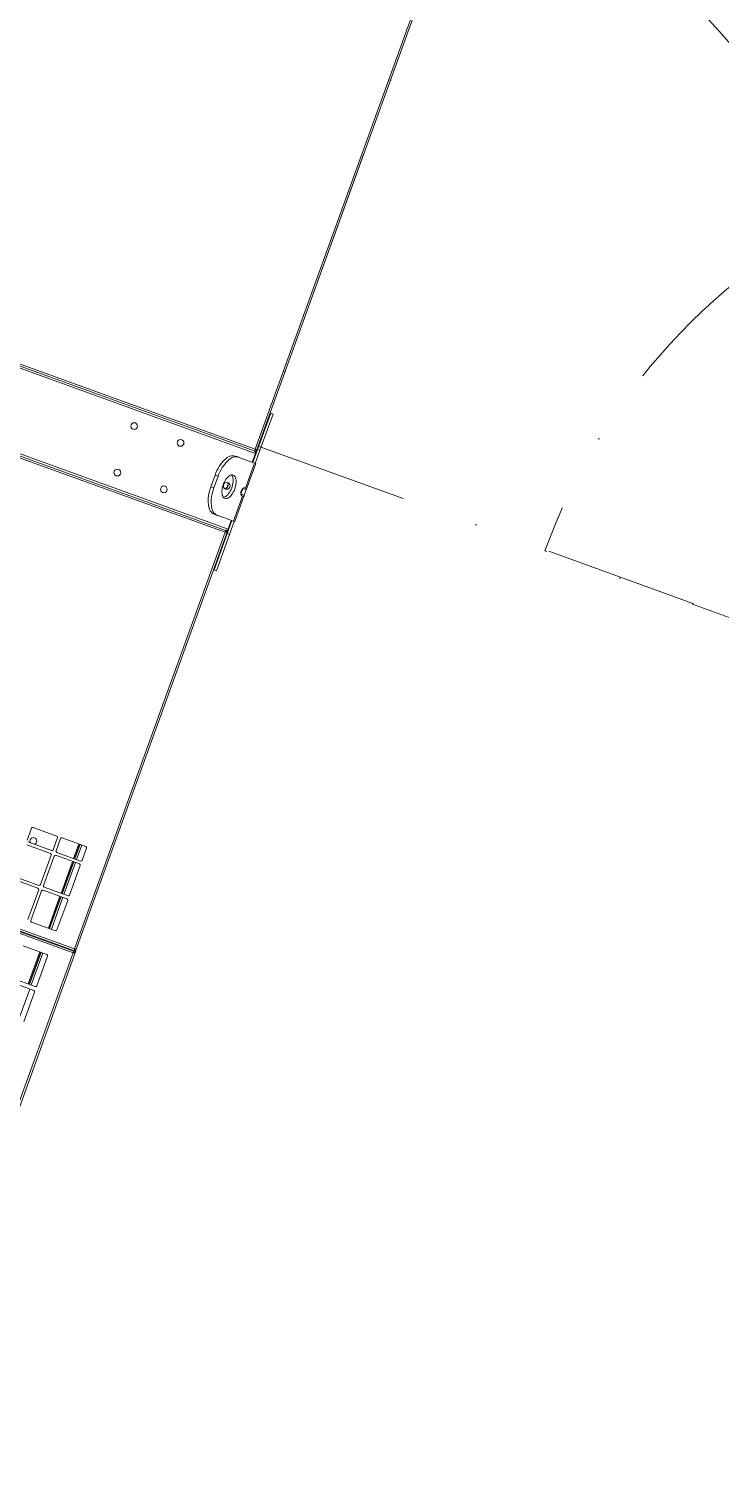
# Model space of a CAD drawing. Header units: metres. Extents: x -17822 to 152406, y -4219 to 19791.
# Drawn here: x 118226.3 to 118338.3, y 5728.4 to 5962.5 of the extents above; entities that cross this region are included whole.
import ezdxf

# ---------------------------------------------------------------- set-up
doc = ezdxf.new("R2010")
doc.units = ezdxf.units.M
doc.header["$LTSCALE"] = 100
doc.header["$MEASUREMENT"] = 0
doc.linetypes.add('DASHDOT2', pattern=[0.5, 0.25, -0.125, 0, -0.125])
doc.layers.get('0').update_dxf_attribs({"color": 9, "lineweight": 9})
doc.layers.add('TEKSAN', color=7, linetype='Continuous', lineweight=9)

# ---------------------------------------------------------------- blocks, each defined once
blk = doc.blocks.new('K500H165_üst')
at = {"color": 7, "linetype": 'Continuous', "lineweight": 15}
for p, q in [((-146.84, 82.5), (-42.06, 82.5)), ((-146.7, 82.2), (-42.2, 82.2)), ((-48.55, 82.6), (-48.55, 83)), ((-48.55, 83), (-42.3, 83)), ((-48.55, 82.6), (-42.3, 82.6)), ((-48.55, 82.6), (-48.55, 82.5)), ((-42.3, 82.6), (-42.3, 83)), ((-42.3, 83), (-40.05, 83)), ((-42.3, 82.6), (-40.05, 82.6)), ((-42.2, -82.2), (-42.2, 82.2)), ((-42.06, 82.5), (-41.89, 82.5)), ((-42.06, 82.5), (-42.06, 82.35)), ((-41.9, 82.34), (-42.05, 82.34)), ((-41.9, -82.34), (-41.9, 82.34)), ((-41.76, 82.25), (-41.9, 82.25)), ((-41.89, 82.5), (-41.89, 82.25)), ((-41.89, 82.5), (-41.76, 82.5)), ((-41.76, 82.5), (-41.76, 82.25)), ((-41.57, 82.5), (-41.76, 82.5)), ((-41.57, 82.5), (-41.57, -82.5)), ((-41.57, 82.5), (-40.05, 82.5)), ((-40.05, 82.89), (-40.05, 83.1)), ((-40.05, 83.1), (-35.52, 83.1)), ((-40.05, 82.89), (-40.05, 80.05)), ((-40.05, 82.89), (-35.75, 82.89)), ((-35.75, 82.96), (-35.75, 82.89)), ((-35.75, 82.89), (-35.75, 82.75)), ((-35.54, 82.5), (-34.56, 82.5)), ((-35.52, 82.5), (-35.52, 83.1)), ((-34.58, 83.1), (-35.52, 83.1)), ((-34.58, 83.1), (-30.05, 83.1)), ((-34.58, 83.1), (-34.58, 82.5)), ((-34.35, 82.89), (-34.35, 82.96)), ((-34.35, 82.75), (-34.35, 82.89)), ((-34.35, 82.89), (-30.05, 82.89)), ((-30.05, 83.1), (-30.05, 82.89)), ((-30.05, 83), (-27.8, 83)), ((-30.05, 80.05), (-30.05, 82.89)), ((-30.05, 82.6), (-27.8, 82.6)), ((-30.05, 82.5), (-28.53, 82.5)), ((-28.34, 82.5), (-28.53, 82.5)), ((-28.53, 82.5), (-28.53, -82.5)), ((-28.34, 82.25), (-28.34, 82.5)), ((-28.21, 82.5), (-28.34, 82.5)), ((-28.2, 82.25), (-28.34, 82.25)), ((-28.21, 82.5), (-28.03, 82.5)), ((-28.21, 82.25), (-28.21, 82.5)), ((-28.2, 82.33), (-28.05, 82.33)), ((-28.2, -82.33), (-28.2, 82.33)), ((-28.03, 82.5), (-28.03, 82.35)), ((-28.03, 82.5), (43.98, 82.5)), ((-27.9, 82.2), (43.85, 82.2)), ((-27.9, 82.2), (-27.9, -82.2)), ((-27.8, 82.6), (-27.8, 83)), ((-27.8, 83), (-21.55, 83)), ((-27.8, 82.6), (-21.55, 82.6)), ((-21.55, 82.6), (-21.55, 83)), ((-21.55, 82.5), (-21.55, 82.6)), ((43.85, 82.2), (43.85, -82.2)), ((43.98, 82.5), (43.98, 82.35)), ((43.98, 82.5), (44.42, 82.5)), ((43.98, 82.32), (43.98, 82.35)), ((44.15, 82.33), (44, 82.33)), ((44.15, 82.33), (44.15, -82.33)), ((44.25, -82.33), (44.25, 82.33)), ((44.25, 82.33), (44.4, 82.33)), ((44.42, 82.5), (150.08, 82.5)), ((44.42, 82.5), (44.42, 82.35)), ((44.42, 82.35), (44.42, 82.32)), ((44.55, -82.2), (44.55, 82.2)), ((44.55, 82.2), (149.95, 82.2)), ((-40.05, 79.53), (-40.05, 80.05)), ((-35.41, 80), (-34.69, 80)), ((-30.05, 79.53), (-30.05, 80.05)), ((44.15, 81.51), (44.25, 81.51)), ((-36.05, 78.05), (-34.05, 78.05)), ((-36.05, 77.53), (-36.05, 78.05)), ((-36.05, 77.53), (-34.05, 77.53)), ((-34.05, 77.53), (-34.05, 78.05)), ((27.65, 78.3), (27.65, 74.2)), ((27.65, 77.6), (30.15, 77.6)), ((30.15, 77.3), (27.65, 77.3)), ((29.95, 78.5), (27.85, 78.5)), ((30.15, 74.2), (30.15, 78.3)), ((30.65, 78.3), (30.65, 74.2)), ((30.65, 77.6), (36.15, 77.6)), ((36.15, 77.3), (30.65, 77.3)), ((35.95, 78.5), (30.85, 78.5)), ((36.15, 74.2), (36.15, 78.3)), ((36.65, 78.3), (36.65, 74.2)), ((36.65, 77.6), (42.15, 77.6)), ((42.15, 77.3), (36.65, 77.3)), ((41.95, 78.5), (36.85, 78.5)), ((42.15, 74.2), (42.15, 78.3)), ((44.25, 77.4), (44.15, 77.4)), ((46.25, 78.3), (46.25, 74.2)), ((46.25, 77.6), (51.75, 77.6)), ((46.25, 77.3), (51.75, 77.3)), ((51.55, 78.5), (46.45, 78.5)), ((51.75, 74.2), (51.75, 78.3)), ((52.45, 78.3), (52.45, 74.2)), ((52.45, 77.6), (57.95, 77.6)), ((57.75, 78.5), (52.65, 78.5)), ((30.15, 77.25), (27.65, 77.25)), ((27.65, 77.1), (30.15, 77.1)), ((36.15, 77.25), (30.65, 77.25)), ((30.65, 77.1), (36.15, 77.1)), ((42.15, 77.25), (36.65, 77.25)), ((36.65, 77.1), (42.15, 77.1)), ((44.25, 77.25), (44.15, 77.25)), ((44.15, 77.1), (44.25, 77.1)), ((51.75, 77.25), (46.25, 77.25)), ((46.25, 77.1), (51.75, 77.1)), ((27.65, 73.3), (27.65, 69.2)), ((27.85, 74), (29.95, 74)), ((29.95, 73.5), (27.85, 73.5)), ((30.15, 69.2), (30.15, 73.3)), ((30.65, 73.3), (30.65, 69.2)), ((30.85, 74), (35.95, 74)), ((35.95, 73.5), (30.85, 73.5)), ((36.15, 69.2), (36.15, 73.3)), ((36.65, 73.3), (36.65, 69.2)), ((36.85, 74), (41.95, 74)), ((41.95, 73.5), (36.85, 73.5)), ((27.85, 69), (29.95, 69))]:
    blk.add_line(p, q, dxfattribs=at)
at = {"color": 252, "linetype": 'DASHDOT2'}
for points in [[(-143.35, 82.5), (-42.85, 82.5), (-42.85, 183, 0.414214)], [(-143.35, -82.5), (-42.85, -82.5), (-42.85, -183, -0.414214)]]:
    blk.add_lwpolyline(points, format="xyb", close=True, dxfattribs=at)
at = {"color": 7, "linetype": 'Continuous', "lineweight": 15, "flags": 128}
for points in [[(-42.2, 82.2), (-42.2, 82.2)], [(-35.75, 82.75), (-35.73, 82.67), (-35.68, 82.6), (-35.6, 82.53), (-35.49, 82.48), (-35.35, 82.43), (-35.21, 82.41), (-35.05, 82.4), (-34.89, 82.41), (-34.75, 82.43), (-34.61, 82.48), (-34.5, 82.53), (-34.42, 82.6), (-34.37, 82.67), (-34.35, 82.75)], [(-27.9, 82.2), (-27.9, 82.2)], [(44.15, 82.33), (44.14, 82.33), (44.13, 82.32), (44.1, 82.31), (44.06, 82.29), (44.02, 82.27), (43.96, 82.25), (43.91, 82.23), (43.85, 82.2)], [(44, 82.33), (44, 82.33), (43.99, 82.32), (43.97, 82.31), (43.96, 82.29), (43.93, 82.27), (43.91, 82.25), (43.88, 82.23), (43.85, 82.2)], [(43.85, 82.2), (43.85, 82.2)], [(44.55, 82.2), (44.49, 82.23), (44.44, 82.25), (44.38, 82.27), (44.34, 82.29), (44.3, 82.31), (44.27, 82.32), (44.26, 82.33), (44.25, 82.33)], [(44.55, 82.2), (44.52, 82.23), (44.49, 82.25), (44.47, 82.27), (44.44, 82.29), (44.43, 82.31), (44.41, 82.32), (44.4, 82.33), (44.4, 82.33)], [(44.42, 82.5), (44.42, 82.49), (44.43, 82.48), (44.44, 82.45), (44.46, 82.41), (44.48, 82.37), (44.5, 82.31), (44.52, 82.26), (44.55, 82.2)], [(44.42, 82.35), (44.42, 82.35), (44.43, 82.34), (44.44, 82.32), (44.46, 82.31), (44.48, 82.28), (44.5, 82.26), (44.52, 82.23), (44.55, 82.2)], [(-40.05, 80.13), (-40.08, 80.04), (-40.1, 79.9)], [(-40.1, 79.9), (-40.08, 79.76), (-40.05, 79.67)], [(-40.05, 80.05), (-40.03, 79.85), (-39.97, 79.66), (-39.88, 79.47), (-39.75, 79.28), (-39.58, 79.11), (-39.38, 78.94), (-39.14, 78.78), (-38.88, 78.64), (-38.59, 78.5), (-38.27, 78.39), (-37.94, 78.29), (-37.58, 78.2), (-37.21, 78.14), (-36.83, 78.09), (-36.44, 78.06), (-36.05, 78.05)], [(-37.05, 80.3), (-37.03, 80.17), (-36.98, 80.04), (-36.89, 79.91), (-36.77, 79.79), (-36.62, 79.68), (-36.44, 79.58), (-36.24, 79.49), (-36.01, 79.42), (-35.77, 79.37), (-35.51, 79.33), (-35.25, 79.3), (-34.98, 79.3), (-34.72, 79.31), (-34.46, 79.34), (-34.21, 79.39), (-33.97, 79.46), (-33.76, 79.54), (-33.57, 79.63), (-33.4, 79.73), (-33.26, 79.85), (-33.16, 79.97), (-33.09, 80.1), (-33.05, 80.23), (-33.05, 80.37), (-33.09, 80.5), (-33.16, 80.63), (-33.26, 80.75), (-33.4, 80.87), (-33.57, 80.97), (-33.76, 81.06), (-33.97, 81.14), (-34.21, 81.21), (-34.46, 81.25), (-34.72, 81.29), (-34.98, 81.3), (-35.25, 81.29), (-35.51, 81.27), (-35.77, 81.23), (-36.01, 81.18), (-36.24, 81.1), (-36.44, 81.02), (-36.62, 80.92), (-36.77, 80.81), (-36.89, 80.69), (-36.98, 80.56), (-37.03, 80.43), (-37.05, 80.3)], [(-36.98, 80.04), (-36.98, 80.04), (-36.89, 80.17), (-36.77, 80.29), (-36.62, 80.4), (-36.44, 80.5), (-36.24, 80.58), (-36.01, 80.66), (-35.77, 80.71), (-35.51, 80.75), (-35.25, 80.77), (-34.98, 80.78), (-34.72, 80.77), (-34.46, 80.73), (-34.21, 80.69), (-33.97, 80.62), (-33.76, 80.54), (-33.57, 80.45), (-33.4, 80.35), (-33.26, 80.23), (-33.16, 80.11), (-33.12, 80.04)], [(-34.05, 78.05), (-33.66, 78.06), (-33.27, 78.09), (-32.89, 78.14), (-32.52, 78.2), (-32.16, 78.29), (-31.83, 78.39), (-31.51, 78.5), (-31.22, 78.64), (-30.96, 78.78), (-30.72, 78.94), (-30.52, 79.11), (-30.35, 79.28), (-30.22, 79.47), (-30.13, 79.66), (-30.07, 79.85), (-30.05, 80.05)], [(-40.05, 79.53), (-40.03, 79.33), (-39.97, 79.14), (-39.88, 78.95), (-39.75, 78.76), (-39.58, 78.59), (-39.38, 78.42), (-39.14, 78.26), (-38.88, 78.12), (-38.59, 77.98), (-38.27, 77.87), (-37.94, 77.77), (-37.58, 77.68), (-37.21, 77.62), (-36.83, 77.57), (-36.44, 77.54), (-36.05, 77.53)], [(-34.05, 77.53), (-33.66, 77.54), (-33.27, 77.57), (-32.89, 77.62), (-32.52, 77.68), (-32.16, 77.77), (-31.83, 77.87), (-31.51, 77.98), (-31.22, 78.12), (-30.96, 78.26), (-30.72, 78.42), (-30.52, 78.59), (-30.35, 78.76), (-30.22, 78.95), (-30.13, 79.14), (-30.07, 79.33), (-30.05, 79.53)]]:
    blk.add_lwpolyline(points, dxfattribs=at)
at = {"color": 7, "linetype": 'Continuous', "lineweight": 15}
for centre in [(-35.05, 79.9), (-39.05, 70.5), (-31.05, 70.5), (-39.05, 62.5), (-31.05, 62.5)]:
    blk.add_circle(centre, 0.55, dxfattribs=at)
for centre, radius, start, end in [((44.55, 82.2), 0.3, 116.1725, 153.8275), ((-35.05, 79.4), 0.7, 38.6822, 141.3178), ((-30.55, 79.9), 0.55, 335.38, 24.62), ((27.85, 78.3), 0.2, 90, 180), ((29.95, 78.3), 0.2, 0, 90), ((30.85, 78.3), 0.2, 90, 180), ((35.95, 78.3), 0.2, 0, 90), ((36.85, 78.3), 0.2, 90, 180), ((41.95, 78.3), 0.2, 0, 90), ((46.45, 78.3), 0.2, 90, 180), ((51.55, 78.3), 0.2, 0, 90), ((52.65, 78.3), 0.2, 90, 180), ((27.85, 74.2), 0.2, 180, 270), ((27.85, 73.3), 0.2, 90, 180), ((29.95, 74.2), 0.2, 270, 0), ((29.95, 73.3), 0.2, 0, 90), ((30.85, 74.2), 0.2, 180, 270), ((30.85, 73.3), 0.2, 90, 180), ((35.95, 74.2), 0.2, 270, 0), ((35.95, 73.3), 0.2, 0, 90), ((36.85, 74.2), 0.2, 180, 270), ((36.85, 73.3), 0.2, 90, 180), ((41.95, 74.2), 0.2, 270, 0), ((29.7, 70), 0.55, 35.0968, 180), ((27.85, 69.2), 0.2, 180, 270), ((29.7, 70), 0.55, 180, 324.9032)]:
    blk.add_arc(centre, radius, start, end, dxfattribs=at)
for points, knots in [([(-42.06, 82.5), (-42.06, 82.5), (-42.06, 82.49), (-42.08, 82.44), (-42.11, 82.37), (-42.16, 82.29), (-42.19, 82.23), (-42.2, 82.2)], [0, 0, 0, 0, 0.196064, 0.392161, 0.589984, 0.796038, 1, 1, 1, 1]), ([(-42.06, 82.35), (-42.06, 82.35), (-42.06, 82.35), (-42.08, 82.33), (-42.11, 82.29), (-42.15, 82.25), (-42.18, 82.22), (-42.2, 82.2)], [0, 0, 0, 0, 0.160612, 0.321055, 0.486623, 0.749074, 1, 1, 1, 1]), ([(-42.2, 82.2), (-42.16, 82.22), (-42.09, 82.25), (-42.02, 82.29), (-41.97, 82.31), (-41.93, 82.33), (-41.91, 82.34), (-41.9, 82.34), (-41.9, 82.34)], [0, 0, 0, 0, 0.265312, 0.463008, 0.57616, 0.702985, 0.844132, 1, 1, 1, 1]), ([(-42.2, 82.2), (-42.18, 82.22), (-42.15, 82.25), (-42.11, 82.29), (-42.08, 82.31), (-42.07, 82.33), (-42.05, 82.34), (-42.05, 82.34), (-42.05, 82.34)], [0, 0, 0, 0, 0.2934379, 0.5019369, 0.6132422, 0.7322724, 0.8607348, 1, 1, 1, 1]), ([(-35.52, 83.1), (-35.55, 83.1), (-35.62, 83.1), (-35.69, 83.08), (-35.73, 83.04), (-35.74, 82.99), (-35.75, 82.96)], [0, 0, 0, 0, 0.238095, 0.464652, 0.702488, 1, 1, 1, 1]), ([(-34.35, 82.96), (-34.35, 82.98), (-34.36, 83.01), (-34.38, 83.05), (-34.42, 83.08), (-34.48, 83.1), (-34.55, 83.1), (-34.58, 83.1)], [0, 0, 0, 0, 0.191437, 0.369481, 0.53615, 0.747928, 1, 1, 1, 1]), ([(-28.2, 82.33), (-28.2, 82.33), (-28.19, 82.33), (-28.17, 82.32), (-28.13, 82.31), (-28.09, 82.29), (-28.01, 82.25), (-27.94, 82.22), (-27.9, 82.2)], [0, 0, 0, 0, 0.1602164, 0.3032612, 0.4295814, 0.5399738, 0.7169851, 1, 1, 1, 1]), ([(-28.05, 82.33), (-28.05, 82.33), (-28.05, 82.33), (-28.03, 82.32), (-28.02, 82.31), (-27.99, 82.29), (-27.95, 82.25), (-27.92, 82.22), (-27.9, 82.2)], [0, 0, 0, 0, 0.143441, 0.273388, 0.391447, 0.499939, 0.687865, 1, 1, 1, 1]), ([(-27.9, 82.2), (-27.92, 82.24), (-27.95, 82.31), (-28, 82.41), (-28.02, 82.47), (-28.03, 82.5), (-28.03, 82.5), (-28.03, 82.5)], [0, 0, 0, 0, 0.250878, 0.500017, 0.724437, 0.922332, 1, 1, 1, 1]), ([(-27.9, 82.2), (-27.92, 82.22), (-27.96, 82.26), (-28, 82.3), (-28.02, 82.33), (-28.03, 82.35), (-28.03, 82.35), (-28.03, 82.35)], [0, 0, 0, 0, 0.337981, 0.547302, 0.717668, 0.888559, 1, 1, 1, 1]), ([(43.98, 82.5), (43.98, 82.5), (43.98, 82.49), (43.97, 82.47), (43.95, 82.44), (43.93, 82.39), (43.9, 82.31), (43.87, 82.24), (43.85, 82.2)], [0, 0, 0, 0, 0.148474, 0.286571, 0.414601, 0.533136, 0.71995, 1, 1, 1, 1]), ([(43.98, 82.35), (43.98, 82.35), (43.98, 82.35), (43.97, 82.34), (43.95, 82.32), (43.93, 82.29), (43.9, 82.26), (43.87, 82.22), (43.85, 82.2)], [0, 0, 0, 0, 0.134762, 0.262246, 0.383962, 0.501399, 0.697106, 1, 1, 1, 1]), ([(44.11, 82.33), (44.1, 82.35), (44.08, 82.41), (44.03, 82.45), (43.99, 82.46), (43.98, 82.47)], [0, 0, 0, 0, 0.36653, 0.908777, 1, 1, 1, 1])]:
    blk.add_open_spline(points, degree=3, knots=knots, dxfattribs=at)

msp = doc.modelspace()

# ---------------------------------------------------------------- block references
at = {"layer": 'TEKSAN', "rotation": 250.1125129141476}
for p in [(118171.3, 5882.71), (118467.45, 5775.4)]:
    msp.add_blockref('K500H165_üst', p, dxfattribs=at)

doc.saveas('drawing.dxf')
